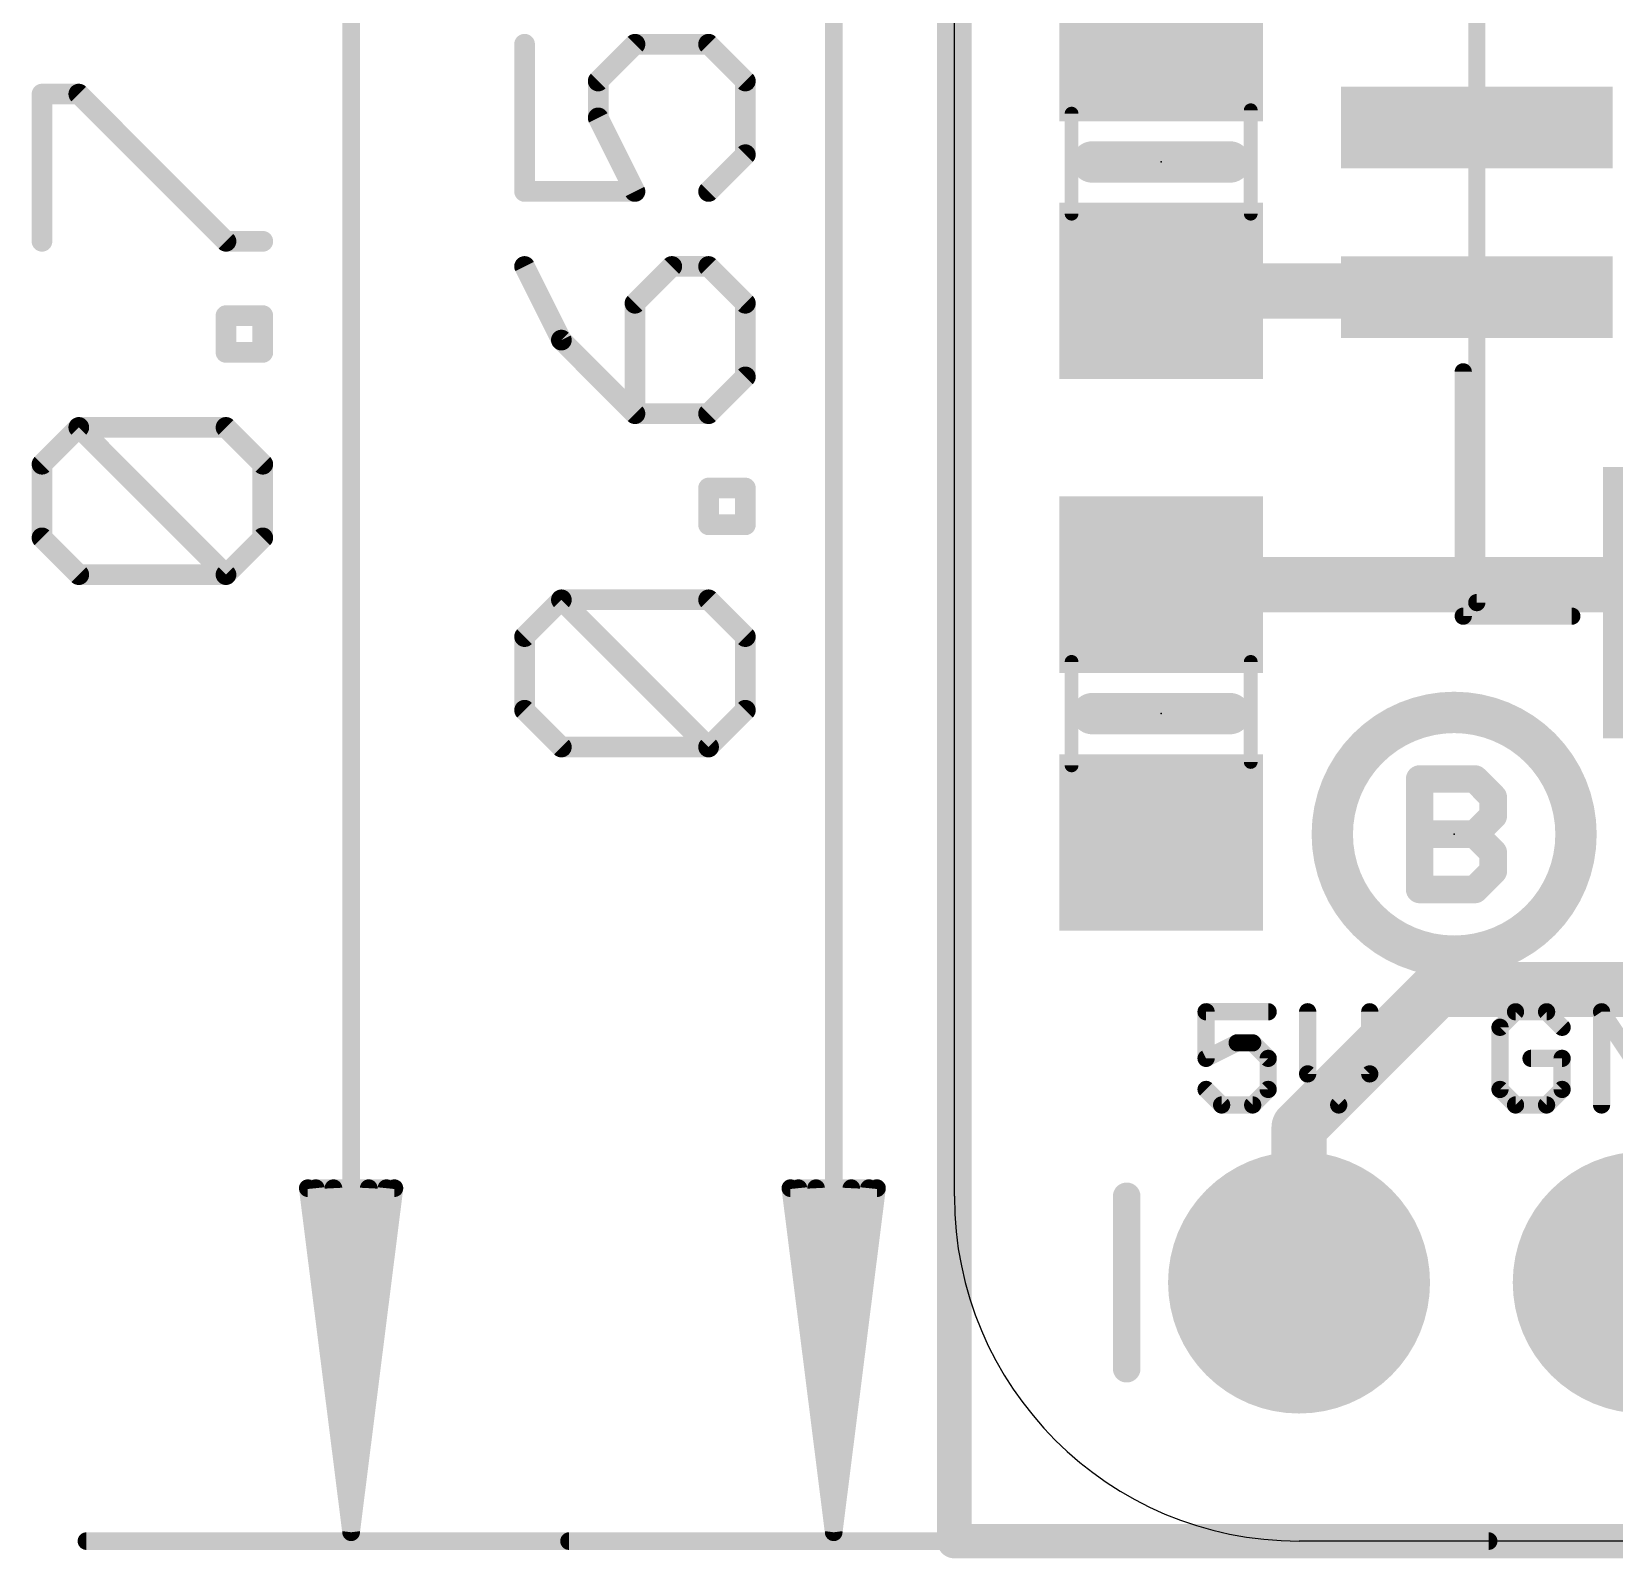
# Model space of a CAD drawing. Extents: x -6.8 to 18.4, y -5.3 to 26.1.
# Drawn here: x -6.8 to 4.86, y -0.13 to 11.12 of the extents above; entities that cross this region are included whole.
import ezdxf

# ---------------------------------------------------------------- set-up
doc = ezdxf.new("R2010")
doc.units = 0
for name, color, linetype in [('1', 12, 'CONTINUOUS'), ('16', 132, 'CONTINUOUS'), ('17', 110, 'CONTINUOUS'), ('20', 53, 'CONTINUOUS'), ('21', 40, 'CONTINUOUS'), ('23', 40, 'CONTINUOUS'), ('47', 253, 'CONTINUOUS'), ('51', 253, 'CONTINUOUS')]:
    doc.layers.add(name, color=color, linetype=linetype)

# ---------------------------------------------------------------- blocks, each defined once
blk = doc.blocks.new('RECT')
blk.add_solid([(-0.5, -0.5), (0.5, -0.5), (-0.5, 0.5), (0.5, 0.5)])
blk = doc.blocks.new('ROUNDP')
at = {"const_width": 0.5}
blk.add_lwpolyline([(0, -0.25, 1), (0, 0.25, 1), (0, -0.25)], format="xyb", dxfattribs=at)

msp = doc.modelspace()

# ---------------------------------------------------------------- linework, layer by layer
at = {"layer": '1'}
for points, const_width in [([(0, 0), (0, 16.51)], 0.254), ([(1.524, 9.21), (3.85, 9.21)], 0.4064), ([(3.85, 9.21), (3.85, 9.164)], 0.4064), ([(1.524, 7.046), (5.08, 7.046)], 0.4064), ([(12.7, 0), (0, 0)], 0.254)]:
    msp.add_lwpolyline(points, dxfattribs=dict(at, const_width=const_width))
for points, const_width in [([(1.524, 9.3116, 1), (1.524, 9.1084)], 0.2032), ([(3.9516, 9.21, 1), (3.7484, 9.21)], 0.2032), ([(3.85, 9.1084, 1), (3.85, 9.3116)], 0.2032), ([(3.7484, 9.164, 1), (3.9516, 9.164)], 0.2032), ([(1.524, 7.1476, 1), (1.524, 6.9444)], 0.2032), ([(0, 0.0635, 1), (0, -0.0635)], 0.127), ([(-0.0635, 0, 1), (0.0635, 0)], 0.127)]:
    msp.add_lwpolyline(points, format="xyb", dxfattribs=dict(at, const_width=const_width))
at = {"layer": '16', "const_width": 0.4064}
for points in [[(3.556, 4.064), (2.54, 3.048)], [(8.128, 4.064), (3.556, 4.064)], [(2.54, 3.048), (2.54, 1.905)]]:
    msp.add_lwpolyline(points, dxfattribs=at)
at = {"layer": '16', "const_width": 0.2032}
for points in [[(3.556, 4.1656, 1), (3.556, 3.9624)], [(3.6278, 3.9922, 1), (3.4842, 4.1358)], [(2.6416, 3.048, 1), (2.4384, 3.048)], [(2.4682, 3.1198, 1), (2.6118, 2.9762)], [(2.4384, 1.905, 1), (2.6416, 1.905)]]:
    msp.add_lwpolyline(points, format="xyb", dxfattribs=at)
at = {"layer": '20'}
for p, q in [((0, 2.54), (0, 16.51)), ((10.16, 0), (2.54, 0))]:
    msp.add_line(p, q, dxfattribs=at)
msp.add_arc((2.54, 2.54), 2.54, 180, 270, dxfattribs=at)
at = {"layer": '21'}
for points, const_width in [([(2.032, 10.16), (1.016, 10.16)], 0.3048), ([(3.75, 6.814), (3.75, 8.614)], 0.127), ([(4.55, 6.814), (3.75, 6.814)], 0.127), ([(1.016, 6.096), (2.032, 6.096)], 0.3048), ([(3.429, 4.8006), (3.429, 5.6141)], 0.2032), ([(3.429, 5.6141), (3.8357, 5.6141)], 0.2032), ([(3.8357, 5.6141), (3.9713, 5.4785)], 0.2032), ([(3.9713, 5.4785), (3.9713, 5.3429)], 0.2032), ([(3.9713, 5.3429), (3.8357, 5.2073)], 0.2032), ([(3.429, 5.2073), (3.8357, 5.2073)], 0.2032), ([(3.8357, 5.2073), (3.9713, 5.0718)], 0.2032), ([(3.9713, 5.0718), (3.9713, 4.9362)], 0.2032), ([(3.9713, 4.9362), (3.8357, 4.8006)], 0.2032), ([(3.8357, 4.8006), (3.429, 4.8006)], 0.2032), ([(2.3127, 3.8995), (1.8551, 3.8995)], 0.127), ([(1.8551, 3.8995), (1.8551, 3.5563)], 0.127), ([(2.6035, 3.8995), (2.6035, 3.4419)], 0.127), ([(3.0611, 3.4419), (3.0611, 3.8995)], 0.127), ([(4.1353, 3.8995), (4.0209, 3.7851)], 0.127), ([(4.0209, 3.7851), (4.0209, 3.3275)], 0.127), ([(4.3641, 3.8995), (4.1353, 3.8995)], 0.127), ([(4.4785, 3.7851), (4.3641, 3.8995)], 0.127), ([(4.7693, 3.2131), (4.7693, 3.8995)], 0.127), ([(4.7693, 3.8995), (5.2269, 3.2131)], 0.127), ([(1.8551, 3.5563), (2.0839, 3.6707)], 0.127), ([(2.0839, 3.6707), (2.1983, 3.6707)], 0.127), ([(2.1983, 3.6707), (2.3127, 3.5563)], 0.127), ([(2.3127, 3.5563), (2.3127, 3.3275)], 0.127), ([(4.4785, 3.5563), (4.2497, 3.5563)], 0.127), ([(4.4785, 3.3275), (4.4785, 3.5563)], 0.127), ([(2.6035, 3.4419), (2.8323, 3.2131)], 0.127), ([(2.8323, 3.2131), (3.0611, 3.4419)], 0.127), ([(1.9695, 3.2131), (1.8551, 3.3275)], 0.127), ([(2.3127, 3.3275), (2.1983, 3.2131)], 0.127), ([(4.0209, 3.3275), (4.1353, 3.2131)], 0.127), ([(4.3641, 3.2131), (4.4785, 3.3275)], 0.127), ([(2.1983, 3.2131), (1.9695, 3.2131)], 0.127), ([(4.1353, 3.2131), (4.3641, 3.2131)], 0.127)]:
    msp.add_lwpolyline(points, dxfattribs=dict(at, const_width=const_width))
for points, const_width in [([(1.016, 10.2362, 1), (1.016, 10.0838)], 0.1524), ([(2.032, 10.0838, 1), (2.032, 10.2362)], 0.1524), ([(3.7818, 8.614, 1), (3.7182, 8.614)], 0.0635), ([(3.7182, 6.814, 1), (3.7818, 6.814)], 0.0635), ([(3.75, 6.8457, 1), (3.75, 6.7823)], 0.0635), ([(4.55, 6.7823, 1), (4.55, 6.8457)], 0.0635), ([(1.016, 6.1722, 1), (1.016, 6.0198)], 0.1524), ([(2.032, 6.0198, 1), (2.032, 6.1722)], 0.1524), ([(3.683, 4.309, 1), (3.683, 6.105, 1), (3.683, 4.309)], 0.3048), ([(3.4798, 5.6141, 1), (3.3782, 5.6141)], 0.1016), ([(3.429, 5.6649, 1), (3.429, 5.5633)], 0.1016), ([(3.8717, 5.65, 1), (3.7998, 5.5782)], 0.1016), ([(3.8357, 5.5633, 1), (3.8357, 5.6649)], 0.1016), ([(4.0221, 5.4785, 1), (3.9205, 5.4785)], 0.1016), ([(3.9354, 5.4426, 1), (4.0072, 5.5144)], 0.1016), ([(3.9205, 5.3429, 1), (4.0221, 5.3429)], 0.1016), ([(4.0072, 5.307, 1), (3.9354, 5.3788)], 0.1016), ([(3.429, 5.2581, 1), (3.429, 5.1565)], 0.1016), ([(3.8717, 5.2433, 1), (3.7998, 5.1714)], 0.1016), ([(3.7998, 5.2433, 1), (3.8717, 5.1714)], 0.1016), ([(3.8357, 5.1565, 1), (3.8357, 5.2581)], 0.1016), ([(4.0221, 5.0718, 1), (3.9205, 5.0718)], 0.1016), ([(3.9354, 5.0358, 1), (4.0072, 5.1077)], 0.1016), ([(4.0072, 4.9003, 1), (3.9354, 4.9721)], 0.1016), ([(3.429, 4.8514, 1), (3.429, 4.7498)], 0.1016), ([(3.8357, 4.7498, 1), (3.8357, 4.8514)], 0.1016), ([(3.9205, 4.9362, 1), (4.0221, 4.9362)], 0.1016), ([(3.3782, 4.8006, 1), (3.4798, 4.8006)], 0.1016), ([(3.7998, 4.8365, 1), (3.8717, 4.7647)], 0.1016), ([(1.8868, 3.8995, 1), (1.8233, 3.8995)], 0.0635), ([(1.8551, 3.9312, 1), (1.8551, 3.8677)], 0.0635), ([(2.3127, 3.8677, 1), (2.3127, 3.9312)], 0.0635), ([(2.6353, 3.8995, 1), (2.5717, 3.8995)], 0.0635), ([(3.0928, 3.8995, 1), (3.0293, 3.8995)], 0.0635), ([(4.0526, 3.7851, 1), (3.9891, 3.7851)], 0.0635), ([(4.1353, 3.9312, 1), (4.1353, 3.8677)], 0.0635), ([(4.1577, 3.877, 1), (4.1128, 3.9219)], 0.0635), ([(4.3865, 3.9219, 1), (4.3416, 3.877)], 0.0635), ([(4.3641, 3.8677, 1), (4.3641, 3.9312)], 0.0635), ([(4.801, 3.8995, 1), (4.7375, 3.8995)], 0.0635), ([(4.7957, 3.9171, 1), (4.7429, 3.8819)], 0.0635), ([(2.0839, 3.7024, 1), (2.0839, 3.6389)], 0.0635), ([(2.0981, 3.6423, 1), (2.0697, 3.6991)], 0.0635), ([(2.2207, 3.6931, 1), (2.1758, 3.6482)], 0.0635), ([(2.1983, 3.6389, 1), (2.1983, 3.7024)], 0.0635), ([(3.9984, 3.8075, 1), (4.0433, 3.7626)], 0.0635), ([(4.456, 3.7626, 1), (4.5009, 3.8075)], 0.0635), ([(1.8409, 3.5847, 1), (1.8693, 3.5279)], 0.0635), ([(2.3444, 3.5563, 1), (2.2809, 3.5563)], 0.0635), ([(4.2497, 3.588, 1), (4.2497, 3.5245)], 0.0635), ([(4.5102, 3.5563, 1), (4.4467, 3.5563)], 0.0635), ([(4.4785, 3.5245, 1), (4.4785, 3.588)], 0.0635), ([(1.8233, 3.5563, 1), (1.8868, 3.5563)], 0.0635), ([(2.2902, 3.5338, 1), (2.3351, 3.5787)], 0.0635), ([(2.626, 3.4643, 1), (2.581, 3.4194)], 0.0635), ([(3.0835, 3.4194, 1), (3.0386, 3.4643)], 0.0635), ([(1.8775, 3.3499, 1), (1.8326, 3.305)], 0.0635), ([(2.3351, 3.305, 1), (2.2902, 3.3499)], 0.0635), ([(2.5717, 3.4419, 1), (2.6353, 3.4419)], 0.0635), ([(3.0293, 3.4419, 1), (3.0928, 3.4419)], 0.0635), ([(4.0433, 3.3499, 1), (3.9984, 3.305)], 0.0635), ([(4.5009, 3.305, 1), (4.456, 3.3499)], 0.0635), ([(1.9695, 3.2449, 1), (1.9695, 3.1814)], 0.0635), ([(1.947, 3.1906, 1), (1.9919, 3.2356)], 0.0635), ([(2.1758, 3.2356, 1), (2.2207, 3.1906)], 0.0635), ([(2.1983, 3.1814, 1), (2.1983, 3.2449)], 0.0635), ([(2.2809, 3.3275, 1), (2.3444, 3.3275)], 0.0635), ([(2.8098, 3.2356, 1), (2.8547, 3.1906)], 0.0635), ([(2.8098, 3.1906, 1), (2.8547, 3.2356)], 0.0635), ([(3.9891, 3.3275, 1), (4.0526, 3.3275)], 0.0635), ([(4.1353, 3.2449, 1), (4.1353, 3.1814)], 0.0635), ([(4.1128, 3.1906, 1), (4.1577, 3.2356)], 0.0635), ([(4.3416, 3.2356, 1), (4.3865, 3.1906)], 0.0635), ([(4.3641, 3.1814, 1), (4.3641, 3.2449)], 0.0635), ([(4.4467, 3.3275, 1), (4.5102, 3.3275)], 0.0635), ([(4.7375, 3.2131, 1), (4.801, 3.2131)], 0.0635)]:
    msp.add_lwpolyline(points, format="xyb", dxfattribs=dict(at, const_width=const_width))
at = {"layer": '23'}
for p in [(1.524, 10.16), (1.524, 6.096), (3.683, 5.207)]:
    msp.add_point(p, dxfattribs=at)
at = {"layer": '47'}
for points, const_width in [([(-4.445, 0.065), (-4.445, 18.985)], 0.13), ([(-0.889, 16.445), (-0.889, 0.065)], 0.13), ([(-3.1667, 11.0274), (-3.1667, 9.9427)], 0.1524), ([(-2.6244, 10.7562), (-2.3532, 11.0274)], 0.1524), ([(-2.3532, 11.0274), (-1.8109, 11.0274)], 0.1524), ([(-1.8109, 11.0274), (-1.5397, 10.7562)], 0.1524), ([(-6.7227, 9.5755), (-6.7227, 10.6602)], 0.1524), ([(-6.7227, 10.6602), (-6.4515, 10.6602)], 0.1524), ([(-6.4515, 10.6602), (-5.3669, 9.5755)], 0.1524), ([(-2.6244, 10.485), (-2.6244, 10.7562)], 0.1524), ([(-1.5397, 10.7562), (-1.5397, 10.2139)], 0.1524), ([(-2.3532, 9.9427), (-2.6244, 10.485)], 0.1524), ([(-1.5397, 10.2139), (-1.8109, 9.9427)], 0.1524), ([(-3.1667, 9.9427), (-2.3532, 9.9427)], 0.1524), ([(-5.3669, 9.5755), (-5.0957, 9.5755)], 0.1524), ([(-3.1667, 9.3902), (-2.8955, 8.8479)], 0.1524), ([(-2.082, 9.3902), (-2.3532, 9.119)], 0.1524), ([(-1.8109, 9.3902), (-2.082, 9.3902)], 0.1524), ([(-1.5397, 9.119), (-1.8109, 9.3902)], 0.1524), ([(-5.3669, 8.757), (-5.3669, 9.0281)], 0.1524), ([(-5.3669, 9.0281), (-5.0957, 9.0281)], 0.1524), ([(-5.0957, 9.0281), (-5.0957, 8.757)], 0.1524), ([(-2.3532, 9.119), (-2.3532, 8.3055)], 0.1524), ([(-1.5397, 8.5767), (-1.5397, 9.119)], 0.1524), ([(-2.8955, 8.8479), (-2.3532, 8.3055)], 0.1524), ([(-5.0957, 8.757), (-5.3669, 8.757)], 0.1524), ([(-1.8109, 8.3055), (-1.5397, 8.5767)], 0.1524), ([(-6.7227, 7.9333), (-6.4515, 8.2045)], 0.1524), ([(-6.4515, 8.2045), (-5.3669, 8.2045)], 0.1524), ([(-5.3669, 7.1198), (-6.4515, 8.2045)], 0.1524), ([(-5.3669, 8.2045), (-5.0957, 7.9333)], 0.1524), ([(-2.3532, 8.3055), (-1.8109, 8.3055)], 0.1524), ([(-6.7227, 7.391), (-6.7227, 7.9333)], 0.1524), ([(-5.0957, 7.9333), (-5.0957, 7.391)], 0.1524), ([(-1.8109, 7.487), (-1.8109, 7.7581)], 0.1524), ([(-1.8109, 7.7581), (-1.5397, 7.7581)], 0.1524), ([(-1.5397, 7.7581), (-1.5397, 7.487)], 0.1524), ([(-6.4515, 7.1198), (-6.7227, 7.391)], 0.1524), ([(-5.0957, 7.391), (-5.3669, 7.1198)], 0.1524), ([(-1.5397, 7.487), (-1.8109, 7.487)], 0.1524), ([(-5.3669, 7.1198), (-6.4515, 7.1198)], 0.1524), ([(-3.1667, 6.6633), (-2.8955, 6.9345)], 0.1524), ([(-2.8955, 6.9345), (-1.8109, 6.9345)], 0.1524), ([(-1.8109, 5.8498), (-2.8955, 6.9345)], 0.1524), ([(-1.8109, 6.9345), (-1.5397, 6.6633)], 0.1524), ([(-3.1667, 6.121), (-3.1667, 6.6633)], 0.1524), ([(-1.5397, 6.6633), (-1.5397, 6.121)], 0.1524), ([(-2.8955, 5.8498), (-3.1667, 6.121)], 0.1524), ([(-1.5397, 6.121), (-1.8109, 5.8498)], 0.1524), ([(-1.8109, 5.8498), (-2.8955, 5.8498)], 0.1524), ([(-4.445, 0.065), (-4.7642, 2.6)], 0.13), ([(-4.7642, 2.6), (-4.1258, 2.6)], 0.13), ([(-4.445, 0.065), (-4.705, 2.6)], 0.13), ([(-4.445, 0.065), (-4.575, 2.6)], 0.13), ([(-4.1258, 2.6), (-4.445, 0.065)], 0.13), ([(-4.315, 2.6), (-4.445, 0.065)], 0.13), ([(-4.185, 2.6), (-4.445, 0.065)], 0.13), ([(-0.889, 0.065), (-1.2082, 2.6)], 0.13), ([(-1.2082, 2.6), (-0.5698, 2.6)], 0.13), ([(-0.889, 0.065), (-1.149, 2.6)], 0.13), ([(-0.889, 0.065), (-1.019, 2.6)], 0.13), ([(-0.5698, 2.6), (-0.889, 0.065)], 0.13), ([(-0.759, 2.6), (-0.889, 0.065)], 0.13), ([(-0.629, 2.6), (-0.889, 0.065)], 0.13), ([(6.223, 0), (-6.395, 0)], 0.13), ([(3.937, 0), (-2.839, 0)], 0.13)]:
    msp.add_lwpolyline(points, dxfattribs=dict(at, const_width=const_width))
for points, const_width in [([(-3.1286, 11.0274, 1), (-3.2048, 11.0274)], 0.0762), ([(-2.3532, 11.0655, 1), (-2.3532, 10.9893)], 0.0762), ([(-2.3263, 11.0004, 1), (-2.3801, 11.0543)], 0.0762), ([(-1.7839, 11.0543, 1), (-1.8378, 11.0004)], 0.0762), ([(-1.8109, 10.9893, 1), (-1.8109, 11.0655)], 0.0762), ([(-6.6846, 10.6602, 1), (-6.7608, 10.6602)], 0.0762), ([(-6.7227, 10.6983, 1), (-6.7227, 10.6221)], 0.0762), ([(-6.4246, 10.6871, 1), (-6.4785, 10.6333)], 0.0762), ([(-6.4515, 10.6221, 1), (-6.4515, 10.6983)], 0.0762), ([(-2.5863, 10.7562, 1), (-2.6625, 10.7562)], 0.0762), ([(-2.6513, 10.7831, 1), (-2.5974, 10.7293)], 0.0762), ([(-1.5016, 10.7562, 1), (-1.5778, 10.7562)], 0.0762), ([(-1.5666, 10.7293, 1), (-1.5128, 10.7831)], 0.0762), ([(-2.6625, 10.485, 1), (-2.5863, 10.485)], 0.0762), ([(-2.5903, 10.5021, 1), (-2.6584, 10.468)], 0.0762), ([(-1.5128, 10.1869, 1), (-1.5666, 10.2408)], 0.0762), ([(-1.5778, 10.2139, 1), (-1.5016, 10.2139)], 0.0762), ([(-3.1667, 9.9808, 1), (-3.1667, 9.9046)], 0.0762), ([(-3.2048, 9.9427, 1), (-3.1286, 9.9427)], 0.0762), ([(-2.3873, 9.9257, 1), (-2.3191, 9.9597)], 0.0762), ([(-2.3532, 9.9046, 1), (-2.3532, 9.9808)], 0.0762), ([(-1.8378, 9.9696, 1), (-1.7839, 9.9158)], 0.0762), ([(-6.7608, 9.5755, 1), (-6.6846, 9.5755)], 0.0762), ([(-5.3669, 9.6136, 1), (-5.3669, 9.5374)], 0.0762), ([(-5.3938, 9.5486, 1), (-5.3399, 9.6025)], 0.0762), ([(-5.0957, 9.5374, 1), (-5.0957, 9.6136)], 0.0762), ([(-3.1326, 9.4072, 1), (-3.2008, 9.3732)], 0.0762), ([(-2.082, 9.4283, 1), (-2.082, 9.3521)], 0.0762), ([(-2.0551, 9.3633, 1), (-2.109, 9.4171)], 0.0762), ([(-1.7839, 9.4171, 1), (-1.8378, 9.3633)], 0.0762), ([(-1.8109, 9.3521, 1), (-1.8109, 9.4283)], 0.0762), ([(-5.3288, 9.0281, 1), (-5.405, 9.0281)], 0.0762), ([(-5.3669, 9.0662, 1), (-5.3669, 8.99)], 0.0762), ([(-5.0576, 9.0281, 1), (-5.1338, 9.0281)], 0.0762), ([(-5.0957, 8.99, 1), (-5.0957, 9.0662)], 0.0762), ([(-2.3151, 9.119, 1), (-2.3913, 9.119)], 0.0762), ([(-2.3801, 9.146, 1), (-2.3263, 9.0921)], 0.0762), ([(-1.5016, 9.119, 1), (-1.5778, 9.119)], 0.0762), ([(-1.5666, 9.0921, 1), (-1.5128, 9.146)], 0.0762), ([(-2.8686, 8.8748, 1), (-2.9225, 8.8209)], 0.0762), ([(-2.9296, 8.8308, 1), (-2.8614, 8.8649)], 0.0762), ([(-5.3669, 8.7951, 1), (-5.3669, 8.7189)], 0.0762), ([(-5.405, 8.757, 1), (-5.3288, 8.757)], 0.0762), ([(-5.1338, 8.757, 1), (-5.0576, 8.757)], 0.0762), ([(-5.0957, 8.7189, 1), (-5.0957, 8.7951)], 0.0762), ([(-1.5128, 8.5498, 1), (-1.5666, 8.6036)], 0.0762), ([(-1.5778, 8.5767, 1), (-1.5016, 8.5767)], 0.0762), ([(-6.4246, 8.2314, 1), (-6.4785, 8.1775)], 0.0762), ([(-6.4515, 8.2426, 1), (-6.4515, 8.1664)], 0.0762), ([(-6.4246, 8.1775, 1), (-6.4785, 8.2314)], 0.0762), ([(-5.3399, 8.2314, 1), (-5.3938, 8.1775)], 0.0762), ([(-5.3669, 8.1664, 1), (-5.3669, 8.2426)], 0.0762), ([(-2.3532, 8.3436, 1), (-2.3532, 8.2674)], 0.0762), ([(-2.3913, 8.3055, 1), (-2.3151, 8.3055)], 0.0762), ([(-2.3801, 8.2786, 1), (-2.3263, 8.3325)], 0.0762), ([(-1.8378, 8.3325, 1), (-1.7839, 8.2786)], 0.0762), ([(-1.8109, 8.2674, 1), (-1.8109, 8.3436)], 0.0762), ([(-6.6846, 7.9333, 1), (-6.7608, 7.9333)], 0.0762), ([(-6.7496, 7.9602, 1), (-6.6957, 7.9064)], 0.0762), ([(-5.0576, 7.9333, 1), (-5.1338, 7.9333)], 0.0762), ([(-5.1226, 7.9064, 1), (-5.0688, 7.9602)], 0.0762), ([(-1.7728, 7.7581, 1), (-1.849, 7.7581)], 0.0762), ([(-1.8109, 7.7962, 1), (-1.8109, 7.72)], 0.0762), ([(-1.5016, 7.7581, 1), (-1.5778, 7.7581)], 0.0762), ([(-1.5397, 7.72, 1), (-1.5397, 7.7962)], 0.0762), ([(-6.6957, 7.4179, 1), (-6.7496, 7.364)], 0.0762), ([(-5.0688, 7.364, 1), (-5.1226, 7.4179)], 0.0762), ([(-1.8109, 7.5251, 1), (-1.8109, 7.4489)], 0.0762), ([(-1.849, 7.487, 1), (-1.7728, 7.487)], 0.0762), ([(-1.5778, 7.487, 1), (-1.5016, 7.487)], 0.0762), ([(-1.5397, 7.4489, 1), (-1.5397, 7.5251)], 0.0762), ([(-6.7608, 7.391, 1), (-6.6846, 7.391)], 0.0762), ([(-5.1338, 7.391, 1), (-5.0576, 7.391)], 0.0762), ([(-6.4515, 7.1579, 1), (-6.4515, 7.0817)], 0.0762), ([(-6.4785, 7.0929, 1), (-6.4246, 7.1468)], 0.0762), ([(-5.3938, 7.1468, 1), (-5.3399, 7.0929)], 0.0762), ([(-5.3938, 7.0929, 1), (-5.3399, 7.1468)], 0.0762), ([(-5.3669, 7.0817, 1), (-5.3669, 7.1579)], 0.0762), ([(-2.8686, 6.9614, 1), (-2.9225, 6.9075)], 0.0762), ([(-2.8955, 6.9726, 1), (-2.8955, 6.8964)], 0.0762), ([(-2.8686, 6.9075, 1), (-2.9225, 6.9614)], 0.0762), ([(-1.7839, 6.9614, 1), (-1.8378, 6.9075)], 0.0762), ([(-1.8109, 6.8964, 1), (-1.8109, 6.9726)], 0.0762), ([(-3.1286, 6.6633, 1), (-3.2048, 6.6633)], 0.0762), ([(-3.1936, 6.6902, 1), (-3.1397, 6.6364)], 0.0762), ([(-1.5016, 6.6633, 1), (-1.5778, 6.6633)], 0.0762), ([(-1.5666, 6.6364, 1), (-1.5128, 6.6902)], 0.0762), ([(-3.1397, 6.1479, 1), (-3.1936, 6.094)], 0.0762), ([(-1.5128, 6.094, 1), (-1.5666, 6.1479)], 0.0762), ([(-3.2048, 6.121, 1), (-3.1286, 6.121)], 0.0762), ([(-1.5778, 6.121, 1), (-1.5016, 6.121)], 0.0762), ([(-2.8955, 5.8879, 1), (-2.8955, 5.8117)], 0.0762), ([(-2.9225, 5.8229, 1), (-2.8686, 5.8768)], 0.0762), ([(-1.8378, 5.8768, 1), (-1.7839, 5.8229)], 0.0762), ([(-1.8378, 5.8229, 1), (-1.7839, 5.8768)], 0.0762), ([(-1.8109, 5.8117, 1), (-1.8109, 5.8879)], 0.0762), ([(-4.732, 2.6041, 1), (-4.7965, 2.5959)], 0.065), ([(-4.7642, 2.6325, 1), (-4.7642, 2.5675)], 0.065), ([(-4.6727, 2.6033, 1), (-4.7373, 2.5967)], 0.065), ([(-4.5425, 2.6017, 1), (-4.6075, 2.5983)], 0.065), ([(-4.2825, 2.5983, 1), (-4.3475, 2.6017)], 0.065), ([(-4.1527, 2.5967, 1), (-4.2173, 2.6033)], 0.065), ([(-4.0935, 2.5959, 1), (-4.158, 2.6041)], 0.065), ([(-4.1258, 2.5675, 1), (-4.1258, 2.6325)], 0.065), ([(-1.176, 2.6041, 1), (-1.2405, 2.5959)], 0.065), ([(-1.2082, 2.6325, 1), (-1.2082, 2.5675)], 0.065), ([(-1.1167, 2.6033, 1), (-1.1813, 2.5967)], 0.065), ([(-0.9865, 2.6017, 1), (-1.0515, 2.5983)], 0.065), ([(-0.7265, 2.5983, 1), (-0.7915, 2.6017)], 0.065), ([(-0.5967, 2.5967, 1), (-0.6613, 2.6033)], 0.065), ([(-0.5375, 2.5959, 1), (-0.602, 2.6041)], 0.065), ([(-0.5698, 2.5675, 1), (-0.5698, 2.6325)], 0.065), ([(-6.395, 0.0325, 1), (-6.395, -0.0325)], 0.065), ([(-4.4772, 0.0691, 1), (-4.4128, 0.0609)], 0.065), ([(-4.4773, 0.0683, 1), (-4.4127, 0.0617)], 0.065), ([(-4.4775, 0.0633, 1), (-4.4125, 0.0667)], 0.065), ([(-4.4775, 0.0667, 1), (-4.4125, 0.0633)], 0.065), ([(-4.4775, 0.065, 1), (-4.4125, 0.065)], 0.065), ([(-4.4773, 0.0617, 1), (-4.4127, 0.0683)], 0.065), ([(-4.4772, 0.0609, 1), (-4.4128, 0.0691)], 0.065), ([(-2.839, 0.0325, 1), (-2.839, -0.0325)], 0.065), ([(-0.9212, 0.0691, 1), (-0.8568, 0.0609)], 0.065), ([(-0.9213, 0.0683, 1), (-0.8567, 0.0617)], 0.065), ([(-0.9215, 0.0633, 1), (-0.8565, 0.0667)], 0.065), ([(-0.9215, 0.0667, 1), (-0.8565, 0.0633)], 0.065), ([(-0.9215, 0.065, 1), (-0.8565, 0.065)], 0.065), ([(-0.9213, 0.0617, 1), (-0.8567, 0.0683)], 0.065), ([(-0.9212, 0.0609, 1), (-0.8568, 0.0691)], 0.065), ([(3.937, -0.0325, 1), (3.937, 0.0325)], 0.065)]:
    msp.add_lwpolyline(points, format="xyb", dxfattribs=dict(at, const_width=const_width))
at = {"layer": '51'}
for points, const_width in [([(3.85, 6.914), (3.85, 13.914)], 0.127), ([(0.864, 10.516), (0.864, 9.779)], 0.1016), ([(2.184, 10.541), (2.184, 9.779)], 0.1016), ([(8.85, 6.914), (3.85, 6.914)], 0.127), ([(0.864, 5.715), (0.864, 6.477)], 0.1016), ([(2.184, 5.74), (2.184, 6.477)], 0.1016), ([(1.27, 2.54), (1.27, 1.27)], 0.2032)]:
    msp.add_lwpolyline(points, dxfattribs=dict(at, const_width=const_width))
for points, const_width in [([(0.8894, 10.516, 1), (0.8386, 10.516)], 0.0508), ([(2.2094, 10.541, 1), (2.1586, 10.541)], 0.0508), ([(0.8386, 9.779, 1), (0.8894, 9.779)], 0.0508), ([(2.1586, 9.779, 1), (2.2094, 9.779)], 0.0508), ([(3.8182, 6.914, 1), (3.8818, 6.914)], 0.0635), ([(3.85, 6.9458, 1), (3.85, 6.8823)], 0.0635), ([(0.8894, 6.477, 1), (0.8386, 6.477)], 0.0508), ([(2.2094, 6.477, 1), (2.1586, 6.477)], 0.0508), ([(0.8386, 5.715, 1), (0.8894, 5.715)], 0.0508), ([(2.1586, 5.74, 1), (2.2094, 5.74)], 0.0508), ([(1.3208, 2.54, 1), (1.2192, 2.54)], 0.1016), ([(1.2192, 1.27, 1), (1.3208, 1.27)], 0.1016)]:
    msp.add_lwpolyline(points, format="xyb", dxfattribs=dict(at, const_width=const_width))

# ---------------------------------------------------------------- block references
at = {"layer": '1'}
for p, xscale, yscale, rotation in [((1.524, 11.11), 1.3, 1.5, 270), ((3.85, 10.414), 0.6, 2, 90), ((1.524, 9.21), 1.3, 1.5, 270), ((3.85, 9.164), 0.6, 2, 90), ((5.08, 6.914), 0.6, 2, 180), ((1.524, 7.046), 1.3, 1.5, 90), ((1.524, 5.146), 1.3, 1.5, 90)]:
    msp.add_blockref('RECT', p, dxfattribs=dict(at, xscale=xscale, yscale=yscale, rotation=rotation))
at = {"layer": '17', "xscale": 1.9304, "yscale": 1.9304, "rotation": 90}
for p in [(2.54, 1.905), (2.54, 1.905), (5.08, 1.905), (5.08, 1.905)]:
    msp.add_blockref('ROUNDP', p, dxfattribs=at)
at = {"layer": '51', "xscale": 0.7501, "yscale": 1.4501}
for p, rotation in [((1.5252, 10.8772), 270), ((1.5252, 9.4294), 270), ((1.5229, 6.8266), 90), ((1.5229, 5.3788), 90)]:
    msp.add_blockref('RECT', p, dxfattribs=dict(at, rotation=rotation))
at = {"layer": '51', "xscale": 0.508, "yscale": 0.508}
for p in [(2.54, 1.905), (5.08, 1.905)]:
    msp.add_blockref('RECT', p, dxfattribs=at)

doc.saveas('drawing.dxf')
